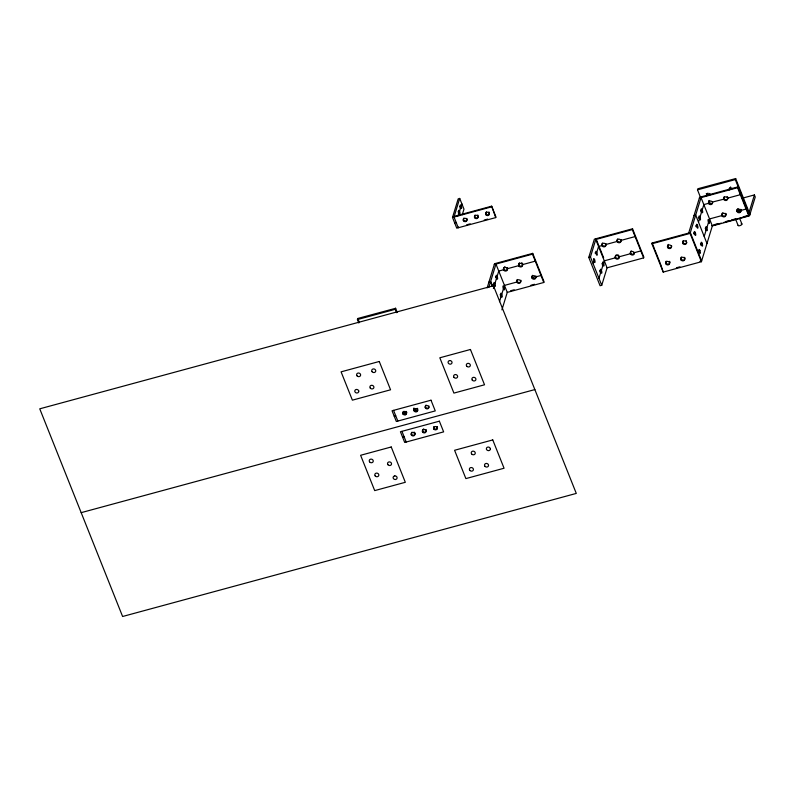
<?xml version="1.0" encoding="UTF-8"?>
<svg xmlns="http://www.w3.org/2000/svg" width="795" height="795" viewBox="0 0 795 795"><rect width="100%" height="100%" fill="white"/><g stroke="black" fill="none" stroke-linecap="round" stroke-linejoin="round"><path stroke-width="1.19" d="M709.18 200.747A2.037 1.799 17 0 0 708.743 201.572L709.438 203.321A2.037 1.799 17 0 0 712.558 202.874L712.708 202.437M729.154 189.548L729.164 189.14A1.749 1.55 17 0 1 731.986 188.375L732.294 188.693M737.164 209.661L737.432 211.053A2.037 1.799 17 0 0 741.049 209.761L740.831 209.314M396.586 312.673L395.244 309.305L395.582 308.222L397.281 312.485M454.233 216.329L491.658 206.173L495.931 216.876L495.712 217.601L456.767 228.165L452.504 217.462L458.198 198.839L459.709 198.432L463.972 209.125L462.263 214.72M459.709 198.432L454.015 217.055L458.278 227.758L458.506 227.032M458.208 215.664L459.053 212.891M460.693 207.545L459.56 211.232A1.868 0.507 74.8 0 1 459.739 213.875A1.868 0.507 74.8 0 1 458.626 211.082A1.868 0.507 74.8 0 1 459.56 211.232L458.049 211.639M461.845 203.778L461.199 205.875A1.868 0.507 74.8 0 1 461.378 208.519A1.868 0.507 74.8 0 1 460.265 205.736A1.868 0.507 74.8 0 1 461.199 205.875L459.689 206.293M402.886 413.758L403.105 413.032M463.326 220.454L463.555 219.728M406.364 412.814L406.583 412.088M466.804 219.509L467.033 218.784A1.868 1.66 17 0 0 466.804 218.386M414.076 410.717L414.294 410.001M474.516 217.423L474.744 216.697M417.554 409.773L417.772 409.057A1.868 1.66 17 0 0 417.226 408.312M411.253 434.736L411.482 434.01M477.994 216.478L478.222 215.753A1.868 1.66 17 0 0 477.666 215.008M414.732 433.792L414.96 433.066A1.868 1.66 17 0 1 414.006 435.103A1.868 1.66 17 0 1 411.611 434.279A1.868 1.66 17 0 1 412.148 432.112M425.265 407.686L425.484 406.96M485.715 214.382L485.934 213.656M428.743 406.742L428.962 406.016M422.443 431.695L422.672 430.979M489.193 213.438L489.412 212.712A1.868 1.66 17 0 0 488.855 211.977M495.712 217.601L491.658 206.173M425.921 430.751L426.15 430.035M433.643 428.664L433.861 427.939M437.121 427.72L437.339 426.995M487.156 287.879L494.54 263.721L532.72 253.367L544.019 281.688L543.78 282.483L507.26 292.391L501.913 309.851M488.816 287.432L495.961 264.069L507.26 292.391M493.407 288.525L494.381 285.345M496.587 278.111L494.937 283.537A2.037 0.547 74.8 0 1 495.126 286.409A2.037 0.547 74.8 0 1 493.914 283.378A2.037 0.547 74.8 0 1 494.937 283.537L493.268 283.994A2.037 0.547 74.8 0 1 493.586 284.988M503.752 268.978L503.513 269.773L498.743 271.065L497.143 276.302A2.037 0.547 74.8 0 1 497.332 279.174A2.037 0.547 74.8 0 1 496.13 276.143A2.037 0.547 74.8 0 1 497.143 276.302L495.484 276.759M507.538 267.945L507.29 268.74L518.628 265.669L518.877 264.874M499.469 301.732L501.208 296.068M503.414 288.833L501.754 294.259A2.037 0.547 74.8 0 1 501.943 297.131A2.037 0.547 74.8 0 1 500.741 294.1A2.037 0.547 74.8 0 1 501.754 294.259L500.095 294.707M503.97 287.025A2.037 0.547 74.8 0 0 502.947 286.866A2.037 0.547 74.8 0 0 504.159 289.897A2.037 0.547 74.8 0 0 503.97 287.025L504.467 285.395L516.79 282.056L517.038 281.261M520.576 281.023L520.814 280.228A2.037 1.799 17 0 1 519.105 282.563A2.037 1.799 17 0 1 516.939 280.317M543.78 282.483L532.481 254.161L532.72 253.367M531.925 277.952L532.163 277.157M533.833 277.525L534.081 276.73M535.929 276.133L535.681 276.928L540.988 275.487M588.777 257.421L594.362 239.156L632.552 228.791L643.851 257.113L643.602 257.908L607.082 267.816L601.745 285.286L600.076 285.733L588.777 257.421L590.447 256.964L596.021 238.699L598.416 244.701M593.229 263.96L594.004 261.426M598.814 245.695L596.767 252.383A2.037 0.547 74.8 0 1 596.956 255.255A2.037 0.547 74.8 0 1 595.753 252.224A2.037 0.547 74.8 0 1 596.767 252.383L595.107 252.84A2.037 0.547 74.8 0 1 595.276 253.317M602.222 244.771L601.974 245.566L598.575 246.49M598.953 278.29L600.831 272.148M603.047 264.914L601.388 270.34A2.037 0.547 74.8 0 1 601.577 273.202A2.037 0.547 74.8 0 1 600.364 270.181A2.037 0.547 74.8 0 1 601.388 270.34L599.718 270.787M617.337 240.666L617.099 241.461L605.76 244.542L605.999 243.747A2.037 1.799 17 0 1 604.289 246.082A2.037 1.799 17 0 1 602.123 243.827M615.499 257.053L615.26 257.848L604.289 260.83L603.594 263.105A2.037 0.547 74.8 0 1 603.783 265.977A2.037 0.547 74.8 0 1 602.58 262.946A2.037 0.547 74.8 0 1 603.594 263.105L601.934 263.552M619.285 256.03L619.037 256.825L630.375 253.744L630.624 252.949M643.602 257.908L632.303 229.586L632.552 228.791M701.389 261.734L690.09 233.412L701.041 197.617L712.34 225.929L701.389 261.734L663.209 272.089L651.91 243.777L652.148 242.982L690.338 232.617L701.637 260.939L699.978 261.386M667.552 247.275L667.8 246.48M663.209 272.089L660.665 264.308M665.753 263.751L665.604 263.284A2.037 1.799 17 0 1 669.45 262.549L669.599 263.016A2.037 1.799 17 0 1 665.753 263.751L665.962 262.867M669.479 262.638L669.728 261.843M697.523 189.916L697.821 188.763L735.663 178.577M682.676 243.181L682.915 242.376M688.669 233.074L699.62 197.269L737.8 186.914L749.099 215.226L748.86 216.021L712.34 225.929M680.838 259.558L681.077 258.763M684.614 258.534L684.863 257.739A2.037 1.799 17 0 0 684.614 257.302M698.487 222.073L699.461 218.893M701.677 211.659L700.017 217.085A2.037 0.547 74.8 0 1 700.206 219.957A2.037 0.547 74.8 0 1 698.994 216.926A2.037 0.547 74.8 0 1 700.017 217.085L698.348 217.532A2.037 0.547 74.8 0 1 698.527 218.019M707.192 193.493A1.749 1.55 17 0 0 706.894 195.014L706.566 196.107L706.487 195.292A1.749 1.55 17 0 1 709.299 194.527L709.816 195.222M707.59 194.159L707.928 193.076M708.832 202.516L708.593 203.311L703.833 204.603L702.224 209.85A2.037 0.547 74.8 0 1 702.412 212.722A2.037 0.547 74.8 0 1 701.21 209.691A2.037 0.547 74.8 0 1 702.224 209.85L700.564 210.297M704.211 236.403L706.288 229.606M708.494 222.371L706.844 227.797A2.037 0.547 74.8 0 1 707.033 230.669A2.037 0.547 74.8 0 1 705.821 227.638A2.037 0.547 74.8 0 1 706.844 227.797L705.175 228.254M709.051 220.563A2.037 0.547 74.8 0 0 708.037 220.414A2.037 0.547 74.8 0 0 709.239 223.435A2.037 0.547 74.8 0 0 709.051 220.563L709.547 218.943L721.87 215.594L722.118 214.799M723.957 198.412L723.718 199.207L712.737 201.96M729.254 189.945L729.581 188.862A1.749 1.55 17 0 1 729.502 188.057M730.277 188.008L730.605 186.914M727.743 197.389L727.495 198.184L740.354 194.695M723.619 222.511L749.615 215.465L735.295 179.59L735.633 178.507L749.943 214.372M725.656 214.57L725.895 213.776M748.86 216.021L737.561 187.709L737.8 186.914M737.005 211.49L737.253 210.695M740.791 209.83A1.749 1.55 17 0 1 739.757 211.778A1.749 1.55 17 0 1 737.541 210.715L737.869 209.632A1.749 1.55 17 0 0 741.198 209.562M738.923 211.073L739.161 210.278M739.757 211.778L740.095 210.695M740.771 210.466L741.01 209.671M749.109 212.275L754.415 194.924L742.6 198.124M749.615 215.465L755.25 197.021L754.415 194.924M452.504 217.462L491.439 206.899M454.631 222.819L456.151 222.401M466.685 224.806L470.203 223.852M484.234 220.046L487.742 219.092M735.295 179.59L697.493 189.846L700.375 197.061M699.371 198.064L737.561 187.709M494.291 264.516L532.481 254.161M632.303 229.586L595.783 239.494L607.082 267.816M694.015 215.604L695.695 215.077L706.974 243.469M535.264 261.158L522.414 264.646L522.653 263.851A2.037 1.799 17 0 0 522.414 263.413M635.096 236.582L620.875 240.438L621.124 239.643A2.037 1.799 17 0 1 618.888 241.928A2.037 1.799 17 0 1 617.685 238.898M746.068 209.035L738.466 211.132L737.869 209.632M695.834 225.78L697.493 225.323A2.037 0.547 74.8 0 1 697.682 228.195A2.037 0.547 74.8 0 1 696.48 225.174A2.037 0.547 74.8 0 1 697.493 225.323M488.935 282.056L490.614 281.539L492.612 286.528M395.612 308.291L357.77 318.477L357.442 319.56L358.813 322.989M395.244 309.305L357.442 319.56L357.8 318.547L359.062 321.697M714.009 224.746L717.517 223.792M725.706 221.576L729.214 220.622M731.559 219.986L735.067 219.032M743.255 216.816L749.099 215.226M711.803 225.72L721.254 223.156M651.91 243.777L690.09 233.412M695.287 232.557A2.037 0.547 74.8 0 0 694.264 232.398A2.037 0.547 74.8 0 0 695.476 235.429A2.037 0.547 74.8 0 0 695.287 232.557L693.618 233.014A2.037 0.547 74.8 0 1 693.936 234.008M634.162 252.721L640.81 250.922M510.609 290.751L514.186 289.778M530.891 285.246L534.479 284.272M700.445 243.727L702.104 243.28A2.037 0.547 74.8 0 1 702.293 246.152A2.037 0.547 74.8 0 1 701.091 243.121A2.037 0.547 74.8 0 1 702.104 243.28M698.229 250.962L699.898 250.514A2.037 0.547 74.8 0 1 700.087 253.376A2.037 0.547 74.8 0 1 698.875 250.355A2.037 0.547 74.8 0 1 699.898 250.514M676.416 267.786L679.944 266.822M394.191 416.113L395.701 415.706M81.179 512.656L534.856 389.58M402.558 437.091L404.069 436.684M413.798 408.67L414.841 411.273M737.154 209.761L737.541 210.715M739.638 218.337L741.924 224.041M735.395 218.655L738.128 225.502M706.298 193.513L706.894 195.014M709.08 200.479L710.392 203.758M708.743 201.572L709.438 203.321M652.148 242.982L654.543 248.974M654.941 249.968L660.218 263.205M599.261 246.798L603.653 257.828M590.447 256.964L601.745 285.286M490.595 281.609L492.403 286.14M416.491 411.393L415.616 409.196L415.04 411.085L413.837 408.073M404.158 411.273L405.5 414.642M393.565 410.359L397.838 421.052M401.942 431.337L406.205 442.03M669.837 262.221L669.698 261.754A2.037 1.799 17 0 0 669.43 261.326M684.952 258.683A2.037 1.799 17 0 1 682.12 259.856A2.037 1.799 17 0 1 681.414 256.994M669.847 262.698A2.037 1.799 17 0 1 665.991 262.956L665.852 262.489A2.037 1.799 17 0 1 666.23 261.167M700.753 244.721A2.037 0.547 74.8 0 1 700.852 245.228M698.407 251.449A2.037 0.547 74.8 0 1 698.646 252.462M696.003 226.257A2.037 0.547 74.8 0 1 696.142 226.774M686.791 242.296A2.037 1.799 17 0 1 683.968 243.469A2.037 1.799 17 0 1 683.263 240.607M686.095 240.547A2.037 1.799 17 0 1 686.453 240.925M671.695 245.923A2.037 1.799 17 0 1 669.35 247.742A2.037 1.799 17 0 1 667.86 245.099M668.138 244.711A2.037 1.799 17 0 1 668.525 244.413M619.394 256.497A2.037 1.799 17 0 1 617.049 258.315A2.037 1.799 17 0 1 615.559 255.672M615.837 255.284A2.037 1.799 17 0 1 616.691 254.797M617.735 254.768A2.037 1.799 17 0 1 618.232 254.947M634.519 252.393A2.037 1.799 17 0 1 632.174 254.211A2.037 1.799 17 0 1 630.683 251.568M630.962 251.18A2.037 1.799 17 0 1 631.349 250.882M602.282 243.389A2.037 1.799 17 0 1 602.56 243.002M599.897 271.274A2.037 0.547 74.8 0 1 600.136 272.288M602.242 264.546A2.037 0.547 74.8 0 1 602.342 265.053M727.832 198.333A2.037 1.799 17 0 1 725.01 199.505A2.037 1.799 17 0 1 724.295 196.643M727.137 196.584A2.037 1.799 17 0 1 727.852 197.856M737.343 209.234A2.037 1.799 17 0 1 738.048 208.588M725.656 213.338A2.037 1.799 17 0 1 725.169 215.843A2.037 1.799 17 0 1 722.357 215.236A2.037 1.799 17 0 1 722.844 212.732M700.733 210.784A2.037 0.547 74.8 0 1 700.971 211.798M705.592 229.755A2.037 0.547 74.8 0 1 705.642 230.222M709.637 193.443A1.749 1.55 17 0 1 709.935 193.761M535.969 276.223A2.037 1.799 17 0 1 532.342 277.505L532.123 277.067A2.037 1.799 17 0 1 532.57 275.318M517.098 279.87A2.037 1.799 17 0 1 517.376 279.482M522.752 264.785A2.037 1.799 17 0 1 519.692 265.828A2.037 1.799 17 0 1 519.602 262.807M521.609 262.757A2.037 1.799 17 0 1 522.057 263.036M507.627 268.889A2.037 1.799 17 0 1 505.044 270.161A2.037 1.799 17 0 1 503.811 267.587M504.477 266.901A2.037 1.799 17 0 1 504.944 266.713M507.29 267.517A2.037 1.799 17 0 1 507.647 268.422M495.653 277.236A2.037 0.547 74.8 0 1 495.792 277.753M500.403 295.7A2.037 0.547 74.8 0 1 500.562 297.062M741.208 223.733A2.037 0.775 -21.8 0 1 740.731 225.303A2.037 0.775 -21.8 0 1 738.138 225.283M437.012 428.912A2.037 1.799 17 0 1 437.498 428.108M467.112 219.659A1.868 1.66 17 0 1 464.519 220.732A1.868 1.66 17 0 1 463.863 218.098M459.848 206.73A1.868 0.507 74.8 0 1 460.116 208.101M458.337 212.553A1.868 0.507 74.8 0 1 458.477 213.448M478.163 217.025A1.868 1.66 17 0 1 475.49 217.582A1.868 1.66 17 0 1 475.052 215.067M457.036 215.803A1.868 0.507 74.8 0 1 457.572 215.892M489.352 213.994A1.868 1.66 17 0 1 485.844 212.792M486.242 212.027A1.868 1.66 17 0 1 486.6 211.758M413.996 432.073A1.868 1.66 17 0 1 414.732 432.669M425.921 429.628A1.868 1.66 17 0 1 424.58 432.182A1.868 1.66 17 0 1 422.721 429.697M423.338 429.071A1.868 1.66 17 0 1 423.765 428.893M437.111 426.597A1.868 1.66 17 0 1 435.769 429.141A1.868 1.66 17 0 1 433.911 426.667M417.723 410.329A1.868 1.66 17 0 1 415.05 410.876A1.868 1.66 17 0 1 414.612 408.372M406.672 412.953A1.868 1.66 17 0 1 404.069 414.036A1.868 1.66 17 0 1 403.423 411.403M406.036 411.353A1.868 1.66 17 0 1 406.692 412.526M428.912 407.298A1.868 1.66 17 0 1 426.448 407.964A1.868 1.66 17 0 1 425.544 405.689M425.802 405.331A1.868 1.66 17 0 1 426.16 405.062M493.427 285.743L39.75 408.819L122.609 616.493L576.286 493.417L493.427 285.743M379.265 361.486L341.085 371.841L352.384 400.163L390.564 389.798L379.265 361.486M470.441 349.482L439.824 357.79L453.915 393.098L484.533 384.79L470.441 349.482M430.999 400.203L392.054 410.767L396.327 421.469L435.262 410.906L430.999 400.203M439.367 421.181L400.432 431.745L404.695 442.437L443.64 431.874L439.367 421.181M391.229 446.979L360.612 455.287L374.703 490.604L405.321 482.297L391.229 446.979M492.761 439.923L454.581 450.278L465.88 478.6L504.06 468.235L492.761 439.923M449.751 360.562L449.245 360.662A2.037 1.799 17 0 0 450.318 364.19L450.825 364.1A2.037 1.799 17 0 0 449.751 360.562M394.827 475.887L394.32 475.986A2.037 1.799 17 0 0 395.393 479.524L395.9 479.425A2.037 1.799 17 0 0 394.827 475.887M740.811 210.556L740.592 210.109A2.037 1.799 17 0 0 736.965 211.4L737.184 211.848A2.037 1.799 17 0 0 740.811 210.556M535.731 277.018L535.502 276.571A2.037 1.799 17 0 0 531.885 277.862L532.103 278.31A2.037 1.799 17 0 0 535.731 277.018M594.59 259.707L594.412 259.269A2.037 0.547 74.8 0 0 593.567 258.852A2.037 0.547 74.8 0 0 593.974 261.336L594.163 261.774A2.037 0.547 74.8 0 0 594.998 262.191A2.037 0.547 74.8 0 0 594.59 259.707M490.366 448.728L490.227 448.261A2.037 1.799 17 0 0 486.371 448.996L486.52 449.463A2.037 1.799 17 0 0 490.366 448.728M358.764 391.08L358.625 390.613A2.037 1.799 17 0 0 354.779 391.359L354.918 391.816A2.037 1.799 17 0 0 358.764 391.08M681.077 259.995A2.037 1.799 17 0 0 684.555 259.925A2.037 1.799 17 0 0 682.537 257.232A2.037 1.799 17 0 0 681.077 259.995M667.8 247.712A2.037 1.799 17 0 0 671.278 247.642A2.037 1.799 17 0 0 669.261 244.949A2.037 1.799 17 0 0 667.8 247.712M682.925 243.608A2.037 1.799 17 0 0 686.393 243.538A2.037 1.799 17 0 0 684.386 240.845A2.037 1.799 17 0 0 682.925 243.608M602.222 246.003A2.037 1.799 17 0 0 605.701 245.923A2.037 1.799 17 0 0 603.683 243.23A2.037 1.799 17 0 0 602.222 246.003M615.499 258.286A2.037 1.799 17 0 0 618.977 258.216A2.037 1.799 17 0 0 616.96 255.513A2.037 1.799 17 0 0 615.499 258.286M630.624 254.181A2.037 1.799 17 0 0 634.102 254.112A2.037 1.799 17 0 0 632.085 251.419A2.037 1.799 17 0 0 630.624 254.181M617.347 241.899A2.037 1.799 17 0 0 620.816 241.829A2.037 1.799 17 0 0 618.808 239.126A2.037 1.799 17 0 0 617.347 241.899M723.957 199.644A2.037 1.799 17 0 0 727.435 199.575A2.037 1.799 17 0 0 725.418 196.872A2.037 1.799 17 0 0 723.957 199.644M708.842 203.749A2.037 1.799 17 0 0 712.31 203.669A2.037 1.799 17 0 0 710.303 200.976A2.037 1.799 17 0 0 708.842 203.749M722.118 216.031A2.037 1.799 17 0 0 725.596 215.962A2.037 1.799 17 0 0 723.579 213.259A2.037 1.799 17 0 0 722.118 216.031M518.877 266.106A2.037 1.799 17 0 0 522.355 266.027A2.037 1.799 17 0 0 520.337 263.334A2.037 1.799 17 0 0 518.877 266.106M503.752 270.201A2.037 1.799 17 0 0 507.23 270.131A2.037 1.799 17 0 0 505.213 267.438A2.037 1.799 17 0 0 503.752 270.201M517.038 282.483A2.037 1.799 17 0 0 520.516 282.414A2.037 1.799 17 0 0 518.499 279.721A2.037 1.799 17 0 0 517.038 282.483M356.975 375.777A2.037 1.799 17 0 0 360.443 375.707A2.037 1.799 17 0 0 358.436 373.014A2.037 1.799 17 0 0 356.975 375.777M453.965 377.307A2.037 1.799 17 0 0 457.443 377.237A2.037 1.799 17 0 0 455.426 374.544A2.037 1.799 17 0 0 453.965 377.307M466.675 366.107A2.037 1.799 17 0 0 470.153 366.038A2.037 1.799 17 0 0 468.136 363.345A2.037 1.799 17 0 0 466.675 366.107M472.26 380.099A2.037 1.799 17 0 0 475.738 380.02A2.037 1.799 17 0 0 473.721 377.327A2.037 1.799 17 0 0 472.26 380.099M484.88 466.198A2.037 1.799 17 0 0 488.359 466.118A2.037 1.799 17 0 0 486.341 463.425A2.037 1.799 17 0 0 484.88 466.198M469.756 470.302A2.037 1.799 17 0 0 473.234 470.223A2.037 1.799 17 0 0 471.216 467.53A2.037 1.799 17 0 0 469.756 470.302M369.596 461.875A2.037 1.799 17 0 0 373.074 461.806A2.037 1.799 17 0 0 371.056 459.113A2.037 1.799 17 0 0 369.596 461.875M375.17 475.867A2.037 1.799 17 0 0 378.649 475.788A2.037 1.799 17 0 0 376.631 473.095A2.037 1.799 17 0 0 375.17 475.867M372.09 371.682A2.037 1.799 17 0 0 375.568 371.603A2.037 1.799 17 0 0 373.551 368.91A2.037 1.799 17 0 0 372.09 371.682M471.604 453.915A2.037 1.799 17 0 0 475.082 453.836A2.037 1.799 17 0 0 473.065 451.143A2.037 1.799 17 0 0 471.604 453.915M370.251 388.059A2.037 1.799 17 0 0 373.729 387.99A2.037 1.799 17 0 0 371.712 385.297A2.037 1.799 17 0 0 370.251 388.059M387.89 464.668A2.037 1.799 17 0 0 391.359 464.588A2.037 1.799 17 0 0 389.351 461.895A2.037 1.799 17 0 0 387.89 464.668M463.555 220.851A1.868 1.66 17 0 0 466.754 220.791A1.868 1.66 17 0 0 464.896 218.307A1.868 1.66 17 0 0 463.555 220.851M474.744 217.82A1.868 1.66 17 0 0 477.944 217.751A1.868 1.66 17 0 0 476.086 215.276A1.868 1.66 17 0 0 474.744 217.82M485.934 214.779A1.868 1.66 17 0 0 489.134 214.72A1.868 1.66 17 0 0 487.285 212.235A1.868 1.66 17 0 0 485.934 214.779M433.861 429.062A1.868 1.66 17 0 0 437.061 428.992A1.868 1.66 17 0 0 435.203 426.517A1.868 1.66 17 0 0 433.861 429.062M422.672 432.102A1.868 1.66 17 0 0 425.872 432.033A1.868 1.66 17 0 0 424.013 429.548A1.868 1.66 17 0 0 422.672 432.102M411.482 435.133A1.868 1.66 17 0 0 414.682 435.064A1.868 1.66 17 0 0 412.824 432.589A1.868 1.66 17 0 0 411.482 435.133M414.304 411.124A1.868 1.66 17 0 0 417.504 411.055A1.868 1.66 17 0 0 415.646 408.57A1.868 1.66 17 0 0 414.304 411.124M403.115 414.155A1.868 1.66 17 0 0 406.305 414.086A1.868 1.66 17 0 0 404.456 411.611A1.868 1.66 17 0 0 403.115 414.155M425.494 408.083A1.868 1.66 17 0 0 428.694 408.014A1.868 1.66 17 0 0 426.835 405.539A1.868 1.66 17 0 0 425.494 408.083"/></g></svg>
